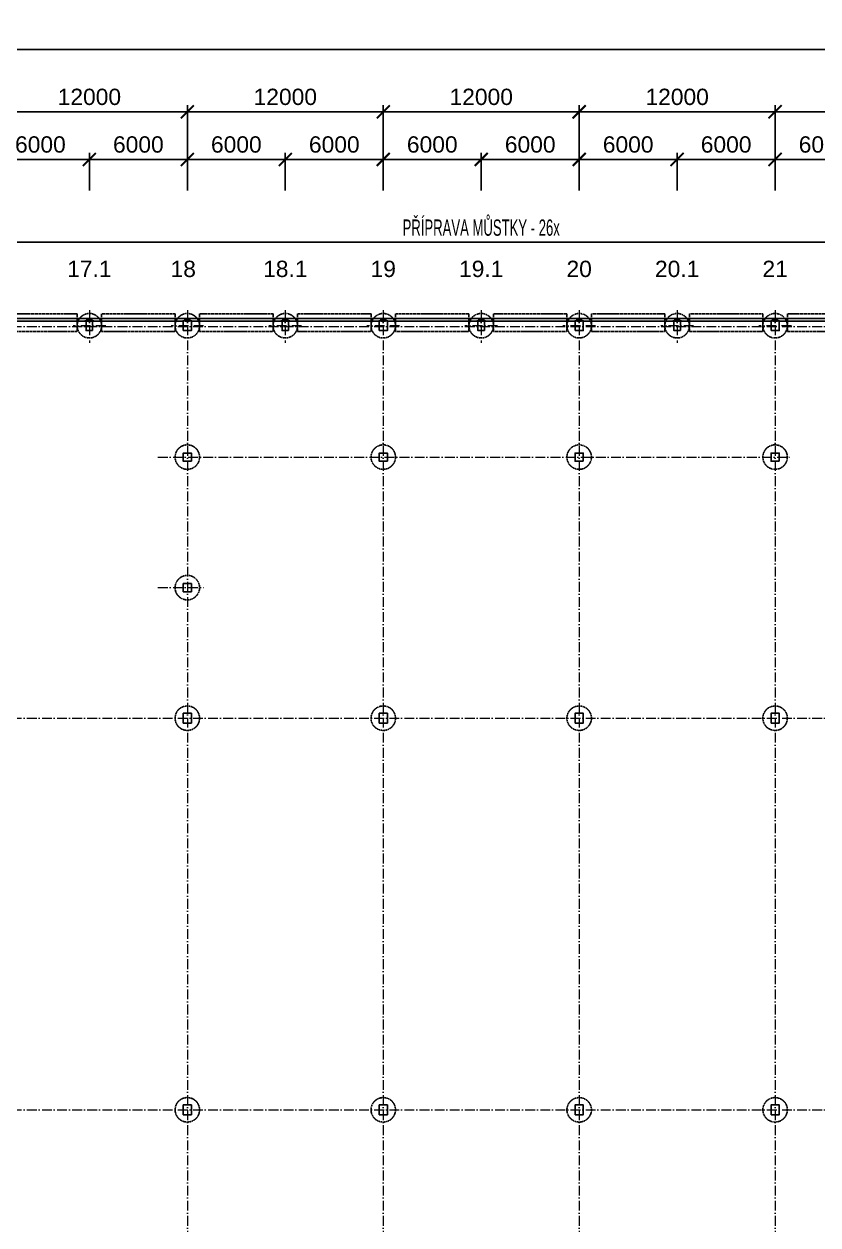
# Model space of a CAD drawing. Header units: millimetres. Extents: x 325046 to 1268204, y 1875583 to 2761998.
# Drawn here: x 900077 to 948704, y 2290192 to 2363789 of the extents above; entities that cross this region are included whole.
import ezdxf
from ezdxf.enums import TextEntityAlignment as Align

# ---------------------------------------------------------------- set-up
doc = ezdxf.new("R2010")
doc.units = ezdxf.units.MM
doc.header["$LTSCALE"] = 100
doc.header["$PDMODE"] = 65
for name, pattern in [('ACAD_ISO10W100', [18.5, 12, -3, 0.5, -3]), ('DASHDOT', [1, 0.5, -0.25, 0, -0.25]), ('DASHED', [0.75, 0.5, -0.25])]:
    doc.linetypes.add(name, pattern=pattern)
for name, color, linetype in [('005', 9, 'Continuous'), ('025', 1, 'Continuous'), ('035', 7, 'Continuous'), ('070', 6, 'Continuous'), ('KOTY', 2, 'Continuous'), ('Kóty osové', 5, 'Continuous')]:
    doc.layers.add(name, color=color, linetype=linetype)
doc.layers.add('Objekty - osy', color=5, linetype='ACAD_ISO10W100', lineweight=20)
doc.layers.add('Popis OS', color=7, linetype='Continuous', true_color=0xbd0a5d)
doc.layers.add('Příprava na dock', color=7, linetype='Continuous', true_color=0x616161)
doc.styles.add('ARIL-TENKÝ', font='arial.ttf')
doc.dimstyles.new('400', dxfattribs={"dimscale": 400, "dimtxt": 2.5, "dimasz": 2, "dimexe": 1, "dimexo": 12, "dimgap": 1, "dimtad": 1, "dimdec": 0, "dimzin": 0, "dimdsep": 46, "dimtxsty": 'ARIL-TENKÝ', "dimblk": 'ARCHTICK', "dimcen": 4, "dimdle": 1, "dimclrd": 256, "dimclre": 256, "dimclrt": 7, "dimadec": 0, "dimazin": 0, "dimtfac": 1, "dimtdec": 0, "dimtix": 1, "dimtofl": 0, "dimtmove": 0, "dimatfit": 0, "dimldrblk": 'OBLIQUE', "dimfxl": 1, "dimtolj": 1, "dimtzin": 0, "dimlwd": -1, "dimlwe": -1, "dimarcsym": 0})
pattern_1 = [(45, (5586535.7, -4538179.3), (22.09708691, -22.09708691), [])]

# ---------------------------------------------------------------- blocks, each defined once
blk = doc.blocks.new('H1 PU')
at = {"layer": 'Příprava na dock', "linetype": 'DASHED', "ltscale": 1.5}
blk.add_circle((1537736, -4876565), 750, dxfattribs=at)
blk = doc.blocks.new('_ARCHTICK')
at = {"color": 0, "linetype": 'ByBlock', "const_width": 0.15}
blk.add_lwpolyline([(-0.5, -0.5), (0.5, 0.5)], dxfattribs=at)
blk = doc.blocks.new('*D1385')
at = {"layer": 'Defpoints', "color": 0, "transparency": 16777216}
for p in [(940079, 2355490), (940079, 2348788), (946079, 2348788)]:
    blk.add_point(p, dxfattribs=at)
at = {"layer": 'Kóty osové', "transparency": 16777216}
for p, q in [((940079, 2353588), (940079, 2355890)), ((946079, 2353588), (946079, 2355890)), ((946479, 2355490), (939679, 2355490))]:
    blk.add_line(p, q, dxfattribs=at)
at = {"layer": 'Kóty osové', "transparency": 16777216, "xscale": 800, "yscale": 800, "zscale": 800}
for p, rotation in [((940079, 2355490), 179.9999999999866), ((946079, 2355490), 359.9999999999867)]:
    blk.add_blockref('_ARCHTICK', p, dxfattribs=dict(at, rotation=rotation))
at = {"layer": 'Kóty osové', "color": 7, "transparency": 16777216, "insert": (943079, 2356401), "char_height": 1000, "attachment_point": 5, "style": 'ARIL-TENKÝ'}
blk.add_mtext('\\A1;6000', dxfattribs=at)
blk = doc.blocks.new('_Oblique')
at = {"color": 0, "lineweight": -2}
blk.add_line((-0.5, -0.5), (0.5, 0.5), dxfattribs=at)
blk = doc.blocks.new('*D1386')
at = {"layer": 'Defpoints', "color": 0, "transparency": 16777216}
for p in [(934079, 2355490), (934079, 2348788), (940079, 2348788)]:
    blk.add_point(p, dxfattribs=at)
at = {"layer": 'Kóty osové', "transparency": 16777216}
for p, q in [((934079, 2353588), (934079, 2355890)), ((940079, 2353588), (940079, 2355890)), ((940479, 2355490), (933679, 2355490))]:
    blk.add_line(p, q, dxfattribs=at)
at = {"layer": 'Kóty osové', "transparency": 16777216, "xscale": 800, "yscale": 800, "zscale": 800, "rotation": 180}
blk.add_blockref('_ARCHTICK', (934079, 2355490), dxfattribs=at)
at = {"layer": 'Kóty osové', "transparency": 16777216, "xscale": 800, "yscale": 800, "zscale": 800}
blk.add_blockref('_ARCHTICK', (940079, 2355490), dxfattribs=at)
at = {"layer": 'Kóty osové', "color": 7, "transparency": 16777216, "insert": (937079, 2356401), "char_height": 1000, "attachment_point": 5, "style": 'ARIL-TENKÝ'}
blk.add_mtext('\\A1;6000', dxfattribs=at)
blk = doc.blocks.new('*D1387')
at = {"layer": 'Defpoints', "color": 0, "transparency": 16777216}
for p in [(928079, 2355490), (928079, 2348788), (934079, 2348788)]:
    blk.add_point(p, dxfattribs=at)
at = {"layer": 'Kóty osové', "transparency": 16777216}
for p, q in [((928079, 2353588), (928079, 2355890)), ((934079, 2353588), (934079, 2355890)), ((934479, 2355490), (927679, 2355490))]:
    blk.add_line(p, q, dxfattribs=at)
at = {"layer": 'Kóty osové', "transparency": 16777216, "xscale": 800, "yscale": 800, "zscale": 800, "rotation": 180}
blk.add_blockref('_ARCHTICK', (928079, 2355490), dxfattribs=at)
at = {"layer": 'Kóty osové', "transparency": 16777216, "xscale": 800, "yscale": 800, "zscale": 800}
blk.add_blockref('_ARCHTICK', (934079, 2355490), dxfattribs=at)
at = {"layer": 'Kóty osové', "color": 7, "transparency": 16777216, "insert": (931079, 2356401), "char_height": 1000, "attachment_point": 5, "style": 'ARIL-TENKÝ'}
blk.add_mtext('\\A1;6000', dxfattribs=at)
blk = doc.blocks.new('*D1388')
at = {"layer": 'Defpoints', "color": 0, "transparency": 16777216}
for p in [(922079, 2355490), (922079, 2348788), (928079, 2348788)]:
    blk.add_point(p, dxfattribs=at)
at = {"layer": 'Kóty osové', "transparency": 16777216}
for p, q in [((922079, 2353588), (922079, 2355890)), ((928079, 2353588), (928079, 2355890)), ((928479, 2355490), (921679, 2355490))]:
    blk.add_line(p, q, dxfattribs=at)
at = {"layer": 'Kóty osové', "transparency": 16777216, "xscale": 800, "yscale": 800, "zscale": 800, "rotation": 180}
blk.add_blockref('_ARCHTICK', (922079, 2355490), dxfattribs=at)
at = {"layer": 'Kóty osové', "transparency": 16777216, "xscale": 800, "yscale": 800, "zscale": 800}
blk.add_blockref('_ARCHTICK', (928079, 2355490), dxfattribs=at)
at = {"layer": 'Kóty osové', "color": 7, "transparency": 16777216, "insert": (925079, 2356401), "char_height": 1000, "attachment_point": 5, "style": 'ARIL-TENKÝ'}
blk.add_mtext('\\A1;6000', dxfattribs=at)
blk = doc.blocks.new('*D1389')
at = {"layer": 'Defpoints', "color": 0, "transparency": 16777216}
for p in [(916079, 2355490), (916079, 2348788), (922079, 2348788)]:
    blk.add_point(p, dxfattribs=at)
at = {"layer": 'Kóty osové', "transparency": 16777216}
for p, q in [((916079, 2353588), (916079, 2355890)), ((922079, 2353588), (922079, 2355890)), ((922479, 2355490), (915679, 2355490))]:
    blk.add_line(p, q, dxfattribs=at)
at = {"layer": 'Kóty osové', "transparency": 16777216, "xscale": 800, "yscale": 800, "zscale": 800, "rotation": 180}
blk.add_blockref('_ARCHTICK', (916079, 2355490), dxfattribs=at)
at = {"layer": 'Kóty osové', "transparency": 16777216, "xscale": 800, "yscale": 800, "zscale": 800}
blk.add_blockref('_ARCHTICK', (922079, 2355490), dxfattribs=at)
at = {"layer": 'Kóty osové', "color": 7, "transparency": 16777216, "insert": (919079, 2356401), "char_height": 1000, "attachment_point": 5, "style": 'ARIL-TENKÝ'}
blk.add_mtext('\\A1;6000', dxfattribs=at)
blk = doc.blocks.new('*D1390')
at = {"layer": 'Defpoints', "color": 0, "transparency": 16777216}
for p in [(910079, 2355490), (910079, 2348788), (916079, 2348788)]:
    blk.add_point(p, dxfattribs=at)
at = {"layer": 'Kóty osové', "transparency": 16777216}
for p, q in [((910079, 2353588), (910079, 2355890)), ((916079, 2353588), (916079, 2355890)), ((916479, 2355490), (909679, 2355490))]:
    blk.add_line(p, q, dxfattribs=at)
at = {"layer": 'Kóty osové', "transparency": 16777216, "xscale": 800, "yscale": 800, "zscale": 800, "rotation": 180}
blk.add_blockref('_ARCHTICK', (910079, 2355490), dxfattribs=at)
at = {"layer": 'Kóty osové', "transparency": 16777216, "xscale": 800, "yscale": 800, "zscale": 800}
blk.add_blockref('_ARCHTICK', (916079, 2355490), dxfattribs=at)
at = {"layer": 'Kóty osové', "color": 7, "transparency": 16777216, "insert": (913079, 2356401), "char_height": 1000, "attachment_point": 5, "style": 'ARIL-TENKÝ'}
blk.add_mtext('\\A1;6000', dxfattribs=at)
blk = doc.blocks.new('*D1391')
at = {"layer": 'Defpoints', "color": 0, "transparency": 16777216}
for p in [(904079, 2355490), (904079, 2348788), (910079, 2348788)]:
    blk.add_point(p, dxfattribs=at)
at = {"layer": 'Kóty osové', "transparency": 16777216}
for p, q in [((904079, 2353588), (904079, 2355890)), ((910079, 2353588), (910079, 2355890)), ((910479, 2355490), (903679, 2355490))]:
    blk.add_line(p, q, dxfattribs=at)
at = {"layer": 'Kóty osové', "transparency": 16777216, "xscale": 800, "yscale": 800, "zscale": 800, "rotation": 180}
blk.add_blockref('_ARCHTICK', (904079, 2355490), dxfattribs=at)
at = {"layer": 'Kóty osové', "transparency": 16777216, "xscale": 800, "yscale": 800, "zscale": 800}
blk.add_blockref('_ARCHTICK', (910079, 2355490), dxfattribs=at)
at = {"layer": 'Kóty osové', "color": 7, "transparency": 16777216, "insert": (907079, 2356401), "char_height": 1000, "attachment_point": 5, "style": 'ARIL-TENKÝ'}
blk.add_mtext('\\A1;6000', dxfattribs=at)
blk = doc.blocks.new('*D1392')
at = {"layer": 'Defpoints', "color": 0, "transparency": 16777216}
for p in [(898079, 2355490), (898079, 2348788), (904079, 2348788)]:
    blk.add_point(p, dxfattribs=at)
at = {"layer": 'Kóty osové', "transparency": 16777216}
for p, q in [((898079, 2353588), (898079, 2355890)), ((904079, 2353588), (904079, 2355890)), ((904479, 2355490), (897679, 2355490))]:
    blk.add_line(p, q, dxfattribs=at)
at = {"layer": 'Kóty osové', "transparency": 16777216, "xscale": 800, "yscale": 800, "zscale": 800, "rotation": 180}
blk.add_blockref('_ARCHTICK', (898079, 2355490), dxfattribs=at)
at = {"layer": 'Kóty osové', "transparency": 16777216, "xscale": 800, "yscale": 800, "zscale": 800}
blk.add_blockref('_ARCHTICK', (904079, 2355490), dxfattribs=at)
at = {"layer": 'Kóty osové', "color": 7, "transparency": 16777216, "insert": (901079, 2356401), "char_height": 1000, "attachment_point": 5, "style": 'ARIL-TENKÝ'}
blk.add_mtext('\\A1;6000', dxfattribs=at)
blk = doc.blocks.new('*D1424')
at = {"layer": 'Defpoints', "color": 0, "transparency": 16777216}
for p in [(946079, 2355490), (946079, 2348788), (952079, 2348788)]:
    blk.add_point(p, dxfattribs=at)
at = {"layer": 'Kóty osové', "transparency": 16777216}
for p, q in [((946079, 2353588), (946079, 2355890)), ((952079, 2353588), (952079, 2355890)), ((952479, 2355490), (945679, 2355490))]:
    blk.add_line(p, q, dxfattribs=at)
at = {"layer": 'Kóty osové', "transparency": 16777216, "xscale": 800, "yscale": 800, "zscale": 800, "rotation": 180}
blk.add_blockref('_ARCHTICK', (946079, 2355490), dxfattribs=at)
at = {"layer": 'Kóty osové', "transparency": 16777216, "xscale": 800, "yscale": 800, "zscale": 800}
blk.add_blockref('_ARCHTICK', (952079, 2355490), dxfattribs=at)
at = {"layer": 'Kóty osové', "color": 7, "transparency": 16777216, "insert": (949079, 2356401), "char_height": 1000, "attachment_point": 5, "style": 'ARIL-TENKÝ'}
blk.add_mtext('\\A1;6000', dxfattribs=at)
blk = doc.blocks.new('*D1442')
at = {"layer": 'Defpoints', "color": 0, "transparency": 16777216}
for p in [(898079, 2358409), (910079, 2353588), (898079, 2348908)]:
    blk.add_point(p, dxfattribs=at)
at = {"layer": 'Kóty osové', "transparency": 16777216}
for p, q in [((898079, 2353708), (898079, 2358809)), ((910079, 2358388), (910079, 2358809)), ((910479, 2358409), (897679, 2358409))]:
    blk.add_line(p, q, dxfattribs=at)
at = {"layer": 'Kóty osové', "transparency": 16777216, "xscale": 800, "yscale": 800, "zscale": 800, "rotation": 180}
blk.add_blockref('_ARCHTICK', (898079, 2358409), dxfattribs=at)
at = {"layer": 'Kóty osové', "transparency": 16777216, "xscale": 800, "yscale": 800, "zscale": 800}
blk.add_blockref('_ARCHTICK', (910079, 2358409), dxfattribs=at)
at = {"layer": 'Kóty osové', "color": 7, "transparency": 16777216, "insert": (904079, 2359319), "char_height": 1000, "attachment_point": 5, "style": 'ARIL-TENKÝ'}
blk.add_mtext('\\A1;12000', dxfattribs=at)
blk = doc.blocks.new('*D1443')
at = {"layer": 'Defpoints', "color": 0, "transparency": 16777216}
for p in [(910079, 2358409), (922079, 2353588), (910079, 2348908)]:
    blk.add_point(p, dxfattribs=at)
at = {"layer": 'Kóty osové', "transparency": 16777216}
for p, q in [((910079, 2353708), (910079, 2358809)), ((922079, 2358388), (922079, 2358809)), ((922479, 2358409), (909679, 2358409))]:
    blk.add_line(p, q, dxfattribs=at)
at = {"layer": 'Kóty osové', "transparency": 16777216, "xscale": 800, "yscale": 800, "zscale": 800, "rotation": 180}
blk.add_blockref('_ARCHTICK', (910079, 2358409), dxfattribs=at)
at = {"layer": 'Kóty osové', "transparency": 16777216, "xscale": 800, "yscale": 800, "zscale": 800}
blk.add_blockref('_ARCHTICK', (922079, 2358409), dxfattribs=at)
at = {"layer": 'Kóty osové', "color": 7, "transparency": 16777216, "insert": (916079, 2359319), "char_height": 1000, "attachment_point": 5, "style": 'ARIL-TENKÝ'}
blk.add_mtext('\\A1;12000', dxfattribs=at)
blk = doc.blocks.new('*D1444')
at = {"layer": 'Defpoints', "color": 0, "transparency": 16777216}
for p in [(922079, 2358409), (934079, 2353588), (922079, 2348908)]:
    blk.add_point(p, dxfattribs=at)
at = {"layer": 'Kóty osové', "transparency": 16777216}
for p, q in [((922079, 2353708), (922079, 2358809)), ((934079, 2358388), (934079, 2358809)), ((934479, 2358409), (921679, 2358409))]:
    blk.add_line(p, q, dxfattribs=at)
at = {"layer": 'Kóty osové', "transparency": 16777216, "xscale": 800, "yscale": 800, "zscale": 800, "rotation": 180}
blk.add_blockref('_ARCHTICK', (922079, 2358409), dxfattribs=at)
at = {"layer": 'Kóty osové', "transparency": 16777216, "xscale": 800, "yscale": 800, "zscale": 800}
blk.add_blockref('_ARCHTICK', (934079, 2358409), dxfattribs=at)
at = {"layer": 'Kóty osové', "color": 7, "transparency": 16777216, "insert": (928079, 2359319), "char_height": 1000, "attachment_point": 5, "style": 'ARIL-TENKÝ'}
blk.add_mtext('\\A1;12000', dxfattribs=at)
blk = doc.blocks.new('*D1445')
at = {"layer": 'Defpoints', "color": 0, "transparency": 16777216}
for p in [(934079, 2358409), (946079, 2353588), (934079, 2348908)]:
    blk.add_point(p, dxfattribs=at)
at = {"layer": 'Kóty osové', "transparency": 16777216}
for p, q in [((934079, 2353708), (934079, 2358809)), ((946079, 2358388), (946079, 2358809)), ((946479, 2358409), (933679, 2358409))]:
    blk.add_line(p, q, dxfattribs=at)
at = {"layer": 'Kóty osové', "transparency": 16777216, "xscale": 800, "yscale": 800, "zscale": 800, "rotation": 180}
blk.add_blockref('_ARCHTICK', (934079, 2358409), dxfattribs=at)
at = {"layer": 'Kóty osové', "transparency": 16777216, "xscale": 800, "yscale": 800, "zscale": 800}
blk.add_blockref('_ARCHTICK', (946079, 2358409), dxfattribs=at)
at = {"layer": 'Kóty osové', "color": 7, "transparency": 16777216, "insert": (940079, 2359319), "char_height": 1000, "attachment_point": 5, "style": 'ARIL-TENKÝ'}
blk.add_mtext('\\A1;12000', dxfattribs=at)
blk = doc.blocks.new('*D1446')
at = {"layer": 'Defpoints', "color": 0, "transparency": 16777216}
for p in [(946079, 2358409), (958079, 2353588), (946079, 2348908)]:
    blk.add_point(p, dxfattribs=at)
at = {"layer": 'Kóty osové', "transparency": 16777216}
for p, q in [((946079, 2353708), (946079, 2358809)), ((958079, 2358388), (958079, 2358809)), ((958479, 2358409), (945679, 2358409))]:
    blk.add_line(p, q, dxfattribs=at)
at = {"layer": 'Kóty osové', "transparency": 16777216, "xscale": 800, "yscale": 800, "zscale": 800, "rotation": 180}
blk.add_blockref('_ARCHTICK', (946079, 2358409), dxfattribs=at)
at = {"layer": 'Kóty osové', "transparency": 16777216, "xscale": 800, "yscale": 800, "zscale": 800}
blk.add_blockref('_ARCHTICK', (958079, 2358409), dxfattribs=at)
at = {"layer": 'Kóty osové', "color": 7, "transparency": 16777216, "insert": (952079, 2359319), "char_height": 1000, "attachment_point": 5, "style": 'ARIL-TENKÝ'}
blk.add_mtext('\\A1;12000', dxfattribs=at)
blk = doc.blocks.new('ZN15_PU')
at = {"layer": '005'}
h = blk.add_hatch(dxfattribs=at)
h.set_pattern_fill('ANSI31', color=256, scale=250, angle=90)
h.set_pattern_definition(pattern_1)
edge = h.paths.add_edge_path()
edge.add_line((1326099, -5523250), (1326099, -5523131))
edge.add_line((1326099, -5523131), (1326219, -5523131))
edge.add_line((1326219, -5523133), (1326219, -5523251))
edge.add_line((1326219, -5523251), (1326099, -5523251))
h = blk.add_hatch(dxfattribs=at)
h.set_pattern_fill('ANSI31', color=256, scale=250, angle=90)
h.set_pattern_definition(pattern_1)
edge = h.paths.add_edge_path()
edge.add_line((1332059, -5523241), (1332059, -5523131))
edge.add_line((1332059, -5523131), (1331939, -5523131))
edge.add_line((1331939, -5523141), (1331939, -5523251))
edge.add_line((1331939, -5523251), (1332059, -5523251))
at = {"layer": '005', "linetype": 'DASHDOT'}
for points in [[(1326049, -5523191), (1326269, -5523191)], [(1326159, -5523301), (1326159, -5523081)], [(1332109, -5523191), (1331889, -5523191)], [(1331999, -5523301), (1331999, -5523081)]]:
    blk.add_lwpolyline(points, dxfattribs=at)
at = {"layer": '025', "linetype": 'DASHED'}
blk.add_lwpolyline([(1331329, -5523561), (1326829, -5523561), (1326829, -5522461), (1331329, -5522461)], close=True, dxfattribs=at)
at = {"layer": '025'}
for points in [[(1326099, -5523251), (1326099, -5523131), (1326219, -5523131), (1326219, -5523251), (1326099, -5523251)], [(1332059, -5523251), (1332059, -5523131), (1331939, -5523131), (1331939, -5523251), (1332059, -5523251)]]:
    blk.add_lwpolyline(points, dxfattribs=at)
at = {"layer": '035', "ltscale": 0.5}
blk.add_lwpolyline([(1326089, -5523261), (1332069, -5523261), (1332069, -5523121), (1331809, -5523121), (1331809, -5523101), (1326349, -5523101), (1326349, -5523121), (1326089, -5523121)], close=True, dxfattribs=at)
at = {"layer": '035'}
for points in [[(1326089, -5523261), (1326089, -5523121), (1326229, -5523121), (1326229, -5523261)], [(1332069, -5523261), (1332069, -5523121), (1331929, -5523121), (1331929, -5523261)]]:
    blk.add_lwpolyline(points, close=True, dxfattribs=at)
for points in [[(1326219, -5523131), (1326219, -5523121)], [(1326219, -5523131), (1326219, -5523121)], [(1326219, -5523251), (1326219, -5523261)], [(1326219, -5523251), (1326219, -5523261)], [(1331939, -5523131), (1331939, -5523121)], [(1331939, -5523131), (1331939, -5523121)], [(1331939, -5523251), (1331939, -5523261)], [(1331939, -5523251), (1331939, -5523261)]]:
    blk.add_lwpolyline(points, dxfattribs=at)
blk = doc.blocks.new('*D1562')
at = {"layer": 'Defpoints', "color": 0, "transparency": 16777216}
for p in [(705684, 2362222), (705684, 2345719), (1078474, 2345719)]:
    blk.add_point(p, dxfattribs=at)
at = {"layer": 'Kóty osové', "transparency": 16777216}
for p, q in [((705684, 2350519), (705684, 2362622)), ((1078474, 2350519), (1078474, 2362622)), ((1078874, 2362222), (705284, 2362222))]:
    blk.add_line(p, q, dxfattribs=at)
at = {"layer": 'Kóty osové', "transparency": 16777216, "xscale": 800, "yscale": 800, "zscale": 800, "rotation": 180}
blk.add_blockref('_ARCHTICK', (705684, 2362222), dxfattribs=at)
at = {"layer": 'Kóty osové', "transparency": 16777216, "xscale": 800, "yscale": 800, "zscale": 800}
blk.add_blockref('_ARCHTICK', (1078474, 2362222), dxfattribs=at)
at = {"layer": 'Kóty osové', "color": 7, "transparency": 16777216, "insert": (892079, 2363133), "char_height": 1000, "attachment_point": 5, "style": 'ARIL-TENKÝ'}
blk.add_mtext('\\A1;372790', dxfattribs=at)

msp = doc.modelspace()

# ---------------------------------------------------------------- linework, layer by layer
at = {"layer": '025', "linetype": 'DASHED', "ltscale": 0.8}
for points in [[(904218.7, 2345571.1), (904218.7, 2345579.1), (903938.7, 2345579.1), (903938.7, 2345571.1)], [(904218.7, 2345571.1), (904218.7, 2345579.1), (903938.7, 2345579.1), (903938.7, 2345571.1)], [(910218.7, 2345571.1), (910218.7, 2345579.1), (909938.7, 2345579.1), (909938.7, 2345571.1)], [(910218.7, 2345571.1), (910218.7, 2345579.1), (909938.7, 2345579.1), (909938.7, 2345571.1)], [(916218.7, 2345571.1), (916218.7, 2345579.1), (915938.7, 2345579.1), (915938.7, 2345571.1)], [(916218.7, 2345571.1), (916218.7, 2345579.1), (915938.7, 2345579.1), (915938.7, 2345571.1)], [(922218.7, 2345571.1), (922218.7, 2345579.1), (921938.7, 2345579.1), (921938.7, 2345571.1)], [(922218.7, 2345571.1), (922218.7, 2345579.1), (921938.7, 2345579.1), (921938.7, 2345571.1)], [(928218.7, 2345571.1), (928218.7, 2345579.1), (927938.7, 2345579.1), (927938.7, 2345571.1)], [(928218.7, 2345571.1), (928218.7, 2345579.1), (927938.7, 2345579.1), (927938.7, 2345571.1)], [(934218.7, 2345571.1), (934218.7, 2345579.1), (933938.7, 2345579.1), (933938.7, 2345571.1)], [(934218.7, 2345571.1), (934218.7, 2345579.1), (933938.7, 2345579.1), (933938.7, 2345571.1)], [(940218.7, 2345571.1), (940218.7, 2345579.1), (939938.7, 2345579.1), (939938.7, 2345571.1)], [(940218.7, 2345571.1), (940218.7, 2345579.1), (939938.7, 2345579.1), (939938.7, 2345571.1)], [(946218.7, 2345571.1), (946218.7, 2345579.1), (945938.7, 2345579.1), (945938.7, 2345571.1)], [(946218.7, 2345571.1), (946218.7, 2345579.1), (945938.7, 2345579.1), (945938.7, 2345571.1)]]:
    msp.add_lwpolyline(points, close=True, dxfattribs=at)
at = {"layer": '035', "linetype": 'DASHED', "ltscale": 0.8}
for points in [[(903928.7, 2345599.1), (903938.7, 2345579.1), (904218.7, 2345579.1), (904228.7, 2345599.1)], [(903928.7, 2345599.1), (903938.7, 2345579.1), (904218.7, 2345579.1), (904228.7, 2345599.1)], [(909928.7, 2345599.1), (909938.7, 2345579.1), (910218.7, 2345579.1), (910228.7, 2345599.1)], [(909928.7, 2345599.1), (909938.7, 2345579.1), (910218.7, 2345579.1), (910228.7, 2345599.1)], [(915928.7, 2345599.1), (915938.7, 2345579.1), (916218.7, 2345579.1), (916228.7, 2345599.1)], [(915928.7, 2345599.1), (915938.7, 2345579.1), (916218.7, 2345579.1), (916228.7, 2345599.1)], [(921928.7, 2345599.1), (921938.7, 2345579.1), (922218.7, 2345579.1), (922228.7, 2345599.1)], [(921928.7, 2345599.1), (921938.7, 2345579.1), (922218.7, 2345579.1), (922228.7, 2345599.1)], [(927928.7, 2345599.1), (927938.7, 2345579.1), (928218.7, 2345579.1), (928228.7, 2345599.1)], [(927928.7, 2345599.1), (927938.7, 2345579.1), (928218.7, 2345579.1), (928228.7, 2345599.1)], [(933928.7, 2345599.1), (933938.7, 2345579.1), (934218.7, 2345579.1), (934228.7, 2345599.1)], [(933928.7, 2345599.1), (933938.7, 2345579.1), (934218.7, 2345579.1), (934228.7, 2345599.1)], [(939928.7, 2345599.1), (939938.7, 2345579.1), (940218.7, 2345579.1), (940228.7, 2345599.1)], [(939928.7, 2345599.1), (939938.7, 2345579.1), (940218.7, 2345579.1), (940228.7, 2345599.1)], [(945928.7, 2345599.1), (945938.7, 2345579.1), (946218.7, 2345579.1), (946228.7, 2345599.1)], [(945928.7, 2345599.1), (945938.7, 2345579.1), (946218.7, 2345579.1), (946228.7, 2345599.1)]]:
    msp.add_lwpolyline(points, dxfattribs=at)
at = {"layer": '070', "ltscale": 0.5}
for points in [[(904278.7, 2344999.1), (903878.7, 2344999.1), (903878.7, 2345599.1), (904278.7, 2345599.1)], [(909828.7, 2344999.1), (910328.7, 2344999.1), (910328.7, 2345599.1), (909828.7, 2345599.1)], [(916278.7, 2344999.1), (915878.7, 2344999.1), (915878.7, 2345599.1), (916278.7, 2345599.1)], [(921828.7, 2344999.1), (922328.7, 2344999.1), (922328.7, 2345599.1), (921828.7, 2345599.1)], [(928278.7, 2344999.1), (927878.7, 2344999.1), (927878.7, 2345599.1), (928278.7, 2345599.1)], [(933828.7, 2344999.1), (934328.7, 2344999.1), (934328.7, 2345599.1), (933828.7, 2345599.1)], [(940278.7, 2344999.1), (939878.7, 2344999.1), (939878.7, 2345599.1), (940278.7, 2345599.1)], [(945828.7, 2344999.1), (946328.7, 2344999.1), (946328.7, 2345599.1), (945828.7, 2345599.1)], [(910328.7, 2336999.1), (909828.7, 2336999.1), (909828.7, 2337499.1), (910328.7, 2337499.1)], [(922328.7, 2336999.1), (921828.7, 2336999.1), (921828.7, 2337499.1), (922328.7, 2337499.1)], [(934328.7, 2336999.1), (933828.7, 2336999.1), (933828.7, 2337499.1), (934328.7, 2337499.1)], [(946328.7, 2336999.1), (945828.7, 2336999.1), (945828.7, 2337499.1), (946328.7, 2337499.1)], [(910328.7, 2328999.1), (909828.7, 2328999.1), (909828.7, 2329499.1), (910328.7, 2329499.1)], [(909828.7, 2320949.1), (910328.7, 2320949.1), (910328.7, 2321549.1), (909828.7, 2321549.1)], [(921828.7, 2320949.1), (922328.7, 2320949.1), (922328.7, 2321549.1), (921828.7, 2321549.1)], [(933828.7, 2320949.1), (934328.7, 2320949.1), (934328.7, 2321549.1), (933828.7, 2321549.1)], [(945828.7, 2320949.1), (946328.7, 2320949.1), (946328.7, 2321549.1), (945828.7, 2321549.1)], [(909828.7, 2296949.1), (910328.7, 2296949.1), (910328.7, 2297549.1), (909828.7, 2297549.1)], [(921828.7, 2296949.1), (922328.7, 2296949.1), (922328.7, 2297549.1), (921828.7, 2297549.1)], [(933828.7, 2296949.1), (934328.7, 2296949.1), (934328.7, 2297549.1), (933828.7, 2297549.1)], [(945828.7, 2296949.1), (946328.7, 2296949.1), (946328.7, 2297549.1), (945828.7, 2297549.1)]]:
    msp.add_lwpolyline(points, close=True, dxfattribs=at)
at = {"layer": 'Defpoints', "color": 4}
msp.add_lwpolyline([(1006078.7, 2349421.4), (1006078.7, 2350421.4), (850078.7, 2350421.4), (850078.7, 2349421.4)], dxfattribs=at)
at = {"layer": 'Objekty - osy', "ltscale": 0.5}
for points in [[(904078.7, 2346249.1), (904078.7, 2344249.1)], [(910078.7, 2346249.1), (910078.7, 2224249.1)], [(916078.7, 2346249.1), (916078.7, 2344249.1)], [(922078.7, 2346249.1), (922078.7, 2224249.1)], [(928078.7, 2346249.1), (928078.7, 2344249.1)], [(934078.7, 2346249.1), (934078.7, 2224249.1)], [(940078.7, 2346249.1), (940078.7, 2344249.1)], [(946078.7, 2346249.1), (946078.7, 2224249.1)], [(705078.7, 2345249.1), (1079078.7, 2345249.1)], [(905078.7, 2345299.1), (903078.7, 2345299.1)], [(911078.7, 2345299.1), (909078.7, 2345299.1)], [(917078.7, 2345299.1), (915078.7, 2345299.1)], [(923078.7, 2345299.1), (921078.7, 2345299.1)], [(929078.7, 2345299.1), (927078.7, 2345299.1)], [(935078.7, 2345299.1), (933078.7, 2345299.1)], [(941078.7, 2345299.1), (939078.7, 2345299.1)], [(947078.7, 2345299.1), (945078.7, 2345299.1)], [(908279.2, 2337249.1), (947078.7, 2337249.1)], [(908279.2, 2329249.1), (911078.7, 2329249.1)], [(705078.7, 2321249.1), (1079078.7, 2321249.1)], [(705078.7, 2297249.1), (1079078.7, 2297249.1)]]:
    msp.add_lwpolyline(points, dxfattribs=at)

# ---------------------------------------------------------------- block references
at = {"layer": '005', "rotation": 90.00000000000006}
for p in [(-3972486.3, 807563.2), (-3960486.3, 807563.2), (-3948486.3, 807563.2), (-3936486.3, 807563.2)]:
    msp.add_blockref('H1 PU', p, dxfattribs=at)
at = {"layer": '005', "xscale": -1}
for p, rotation in [((-3966486.3, 3883035), 89.99999999999984), ((-3954486.3, 3883035), 89.99999999999993), ((-3942486.3, 3883035), 89.99999999999984), ((-3930486.3, 3883035), 89.99999999999993), ((-3966486.3, 3874985), 89.99999999999993), ((-3954486.3, 3874985), 89.99999999999993), ((-3942486.3, 3874985), 89.99999999999993), ((-3930486.3, 3874985), 89.99999999999993), ((-3966486.3, 3866985), 89.99999999999993), ((-3966486.3, 3858985), 89.99999999999993), ((-3954486.3, 3858985), 89.99999999999993), ((-3942486.3, 3858985), 89.99999999999993), ((-3930486.3, 3858985), 89.99999999999993), ((-3966486.3, 3834985), 89.99999999999993), ((-3954486.3, 3834985), 89.99999999999993), ((-3942486.3, 3834985), 89.99999999999993), ((-3930486.3, 3834985), 89.99999999999993)]:
    msp.add_blockref('H1 PU', p, dxfattribs=dict(at, rotation=rotation))
at = {"layer": 'KOTY', "xscale": -1, "rotation": 180}
for p in [(-428000.2, -3177522.3), (-422000.2, -3177522.3), (-416000.2, -3177522.3), (-410000.2, -3177522.3), (-404000.2, -3177522.3), (-398000.2, -3177522.3), (-392000.2, -3177522.3), (-386000.2, -3177522.3), (-380000.2, -3177522.3)]:
    msp.add_blockref('ZN15_PU', p, dxfattribs=at)

# ---------------------------------------------------------------- texts
at = {"layer": 'Defpoints', "color": 4, "width": 0.6}
msp.add_text('PŘÍPRAVA MŮSTKY - 26x', height=1000, dxfattribs=at).set_placement((928078.7, 2351312.1), align=Align.MIDDLE_CENTER)
at = {"layer": 'Popis OS', "linetype": 'ByBlock', "style": 'ARIL-TENKÝ'}
for s, p in [('17.1', (904078.7, 2348784.1)), ('18', (909828.7, 2348784.1)), ('18.1', (916078.7, 2348784.1)), ('19', (922078.7, 2348784.1)), ('19.1', (928078.7, 2348784.1)), ('20', (934078.7, 2348784.1)), ('20.1', (940078.7, 2348784.1)), ('21', (946078.7, 2348784.1))]:
    msp.add_text(s, height=1000, dxfattribs=at).set_placement(p, align=Align.MIDDLE_CENTER)

# ---------------------------------------------------------------- dimensions: what is measured, and where the dimension line sits
at = {"layer": 'Kóty osové'}
for base, p1, p2, picture, middle in [((705683.7, 2362222.2), (1078473.7, 2345719.1), (705683.7, 2345719.1), '*D1562', (892078.7, 2363133.1)), ((898078.7, 2358408.8), (910078.7, 2353587.9), (898078.7, 2348907.9), '*D1442', (904078.7, 2359319.3)), ((910078.7, 2358408.8), (922078.7, 2353587.9), (910078.7, 2348907.9), '*D1443', (916078.7, 2359319.3)), ((922078.7, 2358408.8), (934078.7, 2353587.9), (922078.7, 2348907.9), '*D1444', (928078.7, 2359319.3)), ((934078.7, 2358408.8), (946078.7, 2353587.9), (934078.7, 2348907.9), '*D1445', (940078.7, 2359319.3)), ((946078.7, 2358408.8), (958078.7, 2353587.9), (946078.7, 2348907.9), '*D1446', (952078.7, 2359319.3)), ((898078.7, 2355490), (904078.7, 2348787.9), (898078.7, 2348787.9), '*D1392', (901078.7, 2356400.6)), ((904078.7, 2355490), (910078.7, 2348787.9), (904078.7, 2348787.9), '*D1391', (907078.7, 2356400.6)), ((910078.7, 2355490), (916078.7, 2348787.9), (910078.7, 2348787.9), '*D1390', (913078.7, 2356400.6)), ((916078.7, 2355490), (922078.7, 2348787.9), (916078.7, 2348787.9), '*D1389', (919078.7, 2356400.6)), ((922078.7, 2355490), (928078.7, 2348787.9), (922078.7, 2348787.9), '*D1388', (925078.7, 2356400.6)), ((928078.7, 2355490), (934078.7, 2348787.9), (928078.7, 2348787.9), '*D1387', (931078.7, 2356400.6)), ((934078.7, 2355490), (940078.7, 2348787.9), (934078.7, 2348787.9), '*D1386', (937078.7, 2356400.6)), ((946078.7, 2355490), (952078.7, 2348787.9), (946078.7, 2348787.9), '*D1424', (949078.7, 2356400.6))]:
    dim = msp.add_linear_dim(base=base, p1=p1, p2=p2, dimstyle='400', override={"dimtmove": 1}, dxfattribs=at)
    dim.commit()
    dim.dimension.update_dxf_attribs({"geometry": picture, "text_midpoint": middle})
dim = msp.add_aligned_dim(p1=(946078.7, 2348787.9), p2=(940078.7, 2348787.9), distance=-6702.1, dimstyle='400', dxfattribs=at)
dim.commit()
dim.dimension.update_dxf_attribs({"geometry": '*D1385', "text_midpoint": (943078.7, 2356400.6)})

doc.saveas('drawing.dxf')
